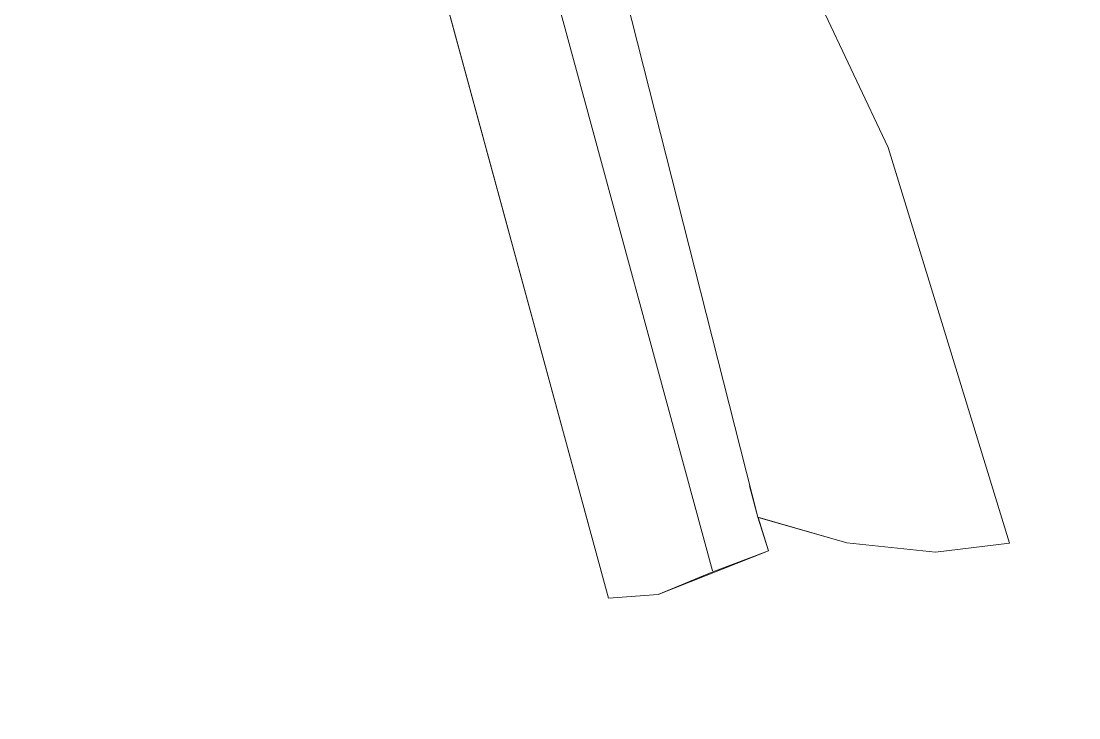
# Model space of a CAD drawing. Extents: x -1299 to 23780, y -3010 to 8106.
# Drawn here: x 7609.5 to 7696.3, y 415.4 to 472.5 of the extents above; entities that cross this region are included whole.
import ezdxf
from ezdxf.xclip import XClip

# ---------------------------------------------------------------- set-up
doc = ezdxf.new("R2010")
doc.units = 0
doc.header["$LTSCALE"] = 25
doc.header["$MEASUREMENT"] = 0
doc.header["$XCLIPFRAME"] = 0
doc.layers.get('0').update_dxf_attribs({"color": 9, "lineweight": 9})
doc.layers.add('04', color=9, linetype='Continuous', lineweight=9)

# ---------------------------------------------------------------- blocks, each defined once
blk = doc.blocks.new('Group-323-1')
for p, q in [((384784.02648, 69368.50947), (384784.27031, 69368.52704)), ((384784.27031, 69368.52704), (384784.40208, 69368.52284)), ((384784.40208, 69368.52284), (384784.73629, 69368.46311)), ((384783.74026, 69368.50331), (384784.02648, 69368.50947)), ((384783.64491, 69368.46675), (384783.663, 69368.49976)), ((384783.663, 69368.49976), (384783.74026, 69368.50331)), ((384783.70492, 69368.50035), (384784.62283, 69368.28911)), ((384783.57133, 69368.40484), (384783.60904, 69368.48783)), ((384783.60904, 69368.48783), (384783.63134, 69368.49128)), ((384783.63134, 69368.49128), (384783.65933, 69368.48543)), ((384783.57454, 69368.41131), (384783.64491, 69368.46675)), ((384783.76135, 69368.46325), (384783.72195, 69368.46116)), ((384783.80351, 69368.44767), (384783.76135, 69368.46325)), ((384784.73629, 69368.46311), (384784.71502, 69368.4056)), ((384783.63104, 69368.45585), (384783.70738, 69368.43953)), ((384783.72195, 69368.46116), (384783.71313, 69368.45112)), ((384783.71313, 69368.45112), (384783.71046, 69368.43799)), ((384783.82813, 69368.43542), (384783.80351, 69368.44767)), ((384783.71046, 69368.43799), (384783.72226, 69368.42309)), ((384783.80156, 69368.4089), (384783.76597, 69368.43385)), ((384783.82711, 69368.41786), (384783.82813, 69368.43542)), ((384783.72226, 69368.42309), (384783.78402, 69368.38512)), ((384783.85614, 69368.41063), (384783.80156, 69368.4089)), ((384783.86538, 69368.40604), (384783.85614, 69368.41063)), ((384783.91648, 69368.23431), (384783.86538, 69368.40604)), ((384784.71502, 69368.4056), (384784.67506, 69368.34449)), ((384783.87099, 69368.40006), (384784.64497, 69368.23612)), ((384783.80823, 69368.33334), (384783.57083, 69368.38467)), ((384783.78402, 69368.38512), (384783.79541, 69368.35779)), ((384783.79541, 69368.35779), (384783.83615, 69368.25804)), ((384784.67506, 69368.34449), (384784.62314, 69368.28933)), ((384784.62601, 69368.14988), (384783.89555, 69368.30437)), ((384784.62283, 69368.28911), (384784.59687, 69368.2948)), ((384784.62314, 69368.28933), (384784.65141, 69368.28436)), ((384784.65141, 69368.28436), (384784.64582, 69368.2359)), ((384783.83615, 69368.25804), (384783.86128, 69368.22747)), ((384783.86128, 69368.22747), (384783.90622, 69368.22136)), ((384783.90622, 69368.22136), (384783.91648, 69368.23431)), ((384784.64582, 69368.2359), (384784.64197, 69368.18739)), ((384784.64197, 69368.18739), (384784.62601, 69368.14988))]:
    blk.add_line(p, q)
blk.add_lwpolyline([(384783.62947, 69368.49099), (384783.65558, 69368.48621), (384783.663, 69368.49976), (384784.02648, 69368.50947), (384784.27031, 69368.52704), (384784.40208, 69368.52284), (384784.73629, 69368.46311), (384784.71502, 69368.4056), (384784.67506, 69368.34449), (384784.62283, 69368.28911), (384784.65141, 69368.28436), (384784.64197, 69368.18739), (384784.62601, 69368.14988), (384783.89555, 69368.30437), (384783.91648, 69368.23431), (384783.90622, 69368.22136), (384783.86128, 69368.22747), (384783.83615, 69368.25804), (384783.80512, 69368.33401), (384783.57083, 69368.38467)], close=True)
blk = doc.blocks.new('p-audi_arac')
at = {"layer": '04', "xscale": 99.99999999999999, "yscale": 99.99999999999999, "zscale": 99.99999999999999, "rotation": 117.1763778173343}
blk.add_blockref('Group-323-1', (23745751.03, -31061967.791), dxfattribs=at)

msp = doc.modelspace()

# ---------------------------------------------------------------- block references
at = {"layer": '04'}
ref = msp.add_blockref('p-audi_arac', (8070.9, 820.838), dxfattribs=dict(at, rotation=180))
XClip(ref).set_block_clipping_path([(78.7122941336, 1.0544697778), (604.8782045665, 398.767110667)])

doc.saveas('drawing.dxf')
